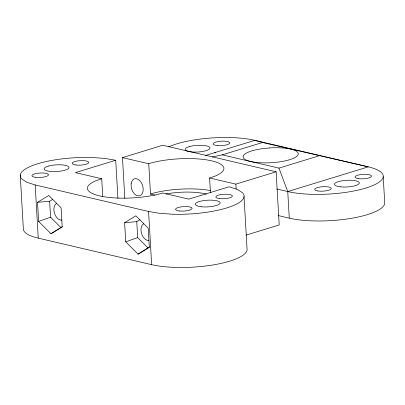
<?xml version="1.0" encoding="UTF-8"?>
<svg xmlns="http://www.w3.org/2000/svg" width="405" height="405" viewBox="0 0 405 405"><rect width="100%" height="100%" fill="white"/><g stroke="black" fill="none" stroke-linecap="round" stroke-linejoin="round"><path stroke-width="0.61" d="M138.08 254.158L149.318 247.339L148.215 228.172L135.867 215.835L124.624 222.654L125.732 241.82L138.08 254.158L149.521 246.918M50.959 233.766L62.193 226.952L61.084 207.8L48.752 195.473L37.518 202.292L38.622 221.439L50.959 233.766L62.4 226.542M37.518 202.292L49.643 201.26L52.761 199.366M124.624 222.654L136.758 221.636L139.882 219.738M38.622 221.439L50.559 217.212L60.841 227.488M125.732 241.82L137.68 237.588L147.962 247.865M102.743 196.435L101.726 178.752L95.727 180.807A44.803 12.049 -3.3 0 0 101.64 196.324A44.803 12.049 -3.3 0 0 160.603 193.656L162.567 192.982L188.846 199.128L229.114 186.776L237.522 189.484L242.615 192.851A55.313 14.874 -3.3 0 1 172.869 214.24L159.732 213.344L148.579 211.476L35.184 184.953L26.77 182.245L21.678 178.878A55.313 14.874 -3.3 0 1 91.424 157.489L104.561 158.385L115.719 160.253L117.921 198.425M124.821 198.283L122.472 157.611L148.751 163.757L150.716 163.078A44.803 12.049 -3.3 0 1 209.684 160.415A44.803 12.049 -3.3 0 1 215.592 175.932L209.593 177.987L210.433 192.512M148.751 163.757L150.498 194.071L152.467 193.398A44.803 12.049 -3.3 0 1 210.808 190.608M122.472 157.611L162.739 145.258L276.134 171.781L279.202 224.967L246.149 235.108M115.719 160.253L75.451 172.606L101.726 178.752M205.608 155.449L254.892 140.338L368.282 166.86A55.313 14.874 -3.3 0 1 365.816 188.052A55.313 14.874 -3.3 0 1 287.747 191.56L276.716 188.978M212.402 156.943L222.223 154.857L262.491 142.504L368.282 166.86L287.747 191.56L289.281 218.153A55.313 14.874 -3.3 0 0 349.059 218.695A55.313 14.874 -3.3 0 0 384.75 203.32L383.216 176.727M222.223 154.857L278.918 168.115L319.186 155.768M209.593 177.987L235.867 184.133L276.134 171.781M214.625 152.685L215.551 152.893M278.25 215.571L289.281 218.153M150.498 194.071L154.745 195.063M20.25 175.087L23.318 228.273A55.313 14.874 -3.3 0 0 38.252 238.14L151.642 264.662A55.313 14.874 -3.3 0 0 211.42 265.209A55.313 14.874 -3.3 0 0 247.111 249.834L244.043 196.648M262.491 142.504L254.892 140.338A55.313 14.874 -3.3 0 0 168.662 146.883M278.918 168.115L287.747 191.56M235.867 184.133L236.155 189.135M148.579 211.476L151.642 264.662M136.758 221.636L137.68 237.588M49.643 201.26L50.559 217.212M35.184 184.953L38.252 238.14M61.96 220.118A8.849 5.736 73 0 1 54.523 213.481A8.849 5.736 73 0 1 56.472 203.457M148.944 240.514A8.849 5.736 73 0 1 141.279 232.541L140.981 230.293A8.849 5.736 73 0 1 143.709 223.762M165.883 194.025A33.19 8.925 -3.3 0 1 206.489 194.132M48.534 166.05L46.352 166.814A12.444 3.346 -3.3 0 0 48.185 171.107A12.444 3.346 -3.3 0 0 64.567 170.318L66.754 169.553A12.444 3.346 -3.3 0 0 64.916 165.26A12.444 3.346 -3.3 0 0 48.534 166.05M189.565 146.549L187.383 147.314A12.444 3.346 -3.3 0 0 189.216 151.607A12.444 3.346 -3.3 0 0 205.603 150.817L207.785 150.052A12.444 3.346 -3.3 0 0 205.953 145.76A12.444 3.346 -3.3 0 0 189.565 146.549M269.684 147.931L262.587 148.635A27.616 7.427 -3.3 0 0 243.521 158.006A27.616 7.427 -3.3 0 0 271.73 162.689L278.827 161.985A27.616 7.427 -3.3 0 0 297.893 152.614A27.616 7.427 -3.3 0 0 269.684 147.931M76.099 165.027A8.297 2.233 -3.3 0 0 88.746 162.521A8.297 2.233 -3.3 0 0 76.55 161.134A8.297 2.233 -3.3 0 0 76.099 165.027M179.461 210.97A8.297 2.233 -3.3 0 0 192.112 208.464A8.297 2.233 -3.3 0 0 179.916 207.077A8.297 2.233 -3.3 0 0 179.461 210.97M219.728 198.622A8.297 2.233 -3.3 0 0 232.379 196.116A8.297 2.233 -3.3 0 0 220.183 194.729A8.297 2.233 -3.3 0 0 219.728 198.622M131.174 183.708A8.849 5.736 73 0 0 139.183 195.863A8.849 5.736 73 0 0 141.077 182.26A8.849 5.736 73 0 0 131.174 183.708M35.832 177.375A8.297 2.233 -3.3 0 0 48.479 174.869A8.297 2.233 -3.3 0 0 36.283 173.482A8.297 2.233 -3.3 0 0 35.832 177.375M201.194 206.747A12.444 3.346 -3.3 0 0 220.163 202.986A12.444 3.346 -3.3 0 0 201.872 200.905A12.444 3.346 -3.3 0 0 201.194 206.747M217.131 145.527A8.297 2.233 -3.3 0 0 229.777 143.021A8.297 2.233 -3.3 0 0 217.586 141.634A8.297 2.233 -3.3 0 0 217.131 145.527M358.157 178.61A8.297 2.233 -3.3 0 0 371.456 176.448A8.297 2.233 -3.3 0 0 360.146 174.671A8.297 2.233 -3.3 0 0 358.157 178.61M317.935 190.968A8.297 2.233 -3.3 0 0 331.199 188.781A8.297 2.233 -3.3 0 0 319.823 187.029A8.297 2.233 -3.3 0 0 317.935 190.968M340.347 186.832A12.444 3.346 -3.3 0 0 359.321 183.075A12.444 3.346 -3.3 0 0 341.03 180.994A12.444 3.346 -3.3 0 0 340.347 186.832"/></g></svg>
